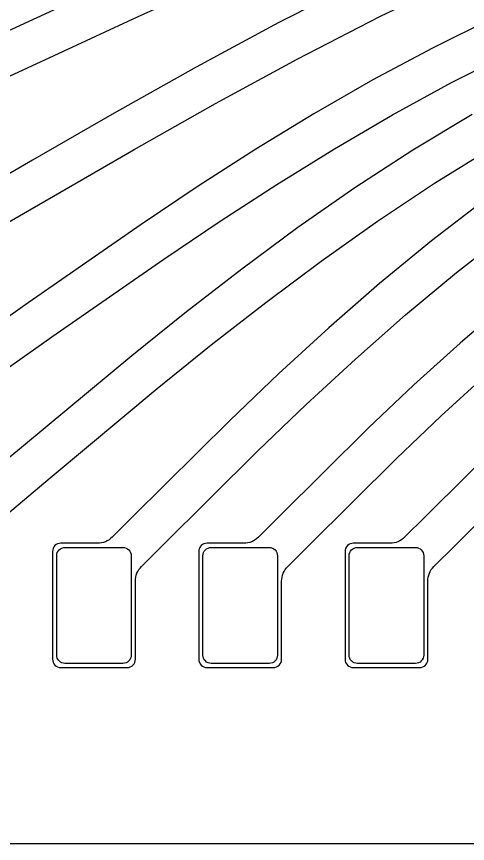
# Model space of a CAD drawing. Header units: millimetres. Extents: x 0 to 17.1, y 0 to 7.7.
# Drawn here: x 1.089 to 2.177, y 0 to 1.996 of the extents above; entities that cross this region are included whole.
import ezdxf

# ---------------------------------------------------------------- set-up
doc = ezdxf.new("R2010")
doc.units = ezdxf.units.MM
doc.header["$MEASUREMENT"] = 0
doc.layers.add('Insulation', color=112, linetype='Continuous')
doc.layers.add('Metal', color=52, linetype='Continuous')

msp = doc.modelspace()

# ---------------------------------------------------------------- linework, layer by layer
at = {"layer": 'Insulation'}
msp.add_lwpolyline([(6.5137, 7.65), (3.3444, 7.65), (0.2, 7.65, 0.414214), (0, 7.45), (0, 4.8944), (0, 0.2, 0.414214), (0.2, 0), (3.3444, 0), (5.5444, 0), (6.5137, 0)], format="xyb", dxfattribs=at)
for points in [[(1.2055, 0.4345, -0.414214), (1.1855, 0.4545), (1.1855, 0.6945, -0.414214), (1.2055, 0.7145), (1.3455, 0.7145, -0.414214), (1.3655, 0.6945), (1.3655, 0.4545, -0.414214), (1.3455, 0.4345)], [(1.5585, 0.4345, -0.414214), (1.5385, 0.4545), (1.5385, 0.6945, -0.414214), (1.5585, 0.7145), (1.6985, 0.7145, -0.414214), (1.7185, 0.6945), (1.7185, 0.4545, -0.414214), (1.6985, 0.4345)], [(1.9115, 0.4345, -0.414214), (1.8915, 0.4545), (1.8915, 0.6945, -0.414214), (1.9115, 0.7145), (2.0515, 0.7145, -0.414214), (2.0715, 0.6945), (2.0715, 0.4545, -0.414214), (2.0515, 0.4345)]]:
    msp.add_lwpolyline(points, format="xyb", close=True, dxfattribs=at)
at = {"layer": 'Metal'}
for points in [[(2.3708, 2.4968), (2.1611, 2.4271), (1.9535, 2.3501), (1.7476, 2.2669), (1.5432, 2.1784), (1.34, 2.0863), (1.1373, 1.9922), (1.0766, 1.9639, -0.335635), (1.0176, 1.9766, 0.2181), (1.0025, 1.9835), (0.7425, 1.9835, 0.414214), (0.7225, 1.9635), (0.7225, 1.8035, 0.414214), (0.7425, 1.7835), (1.0025, 1.7835, 0.384365), (1.0224, 1.8014, -0.263745), (1.051, 1.8416), (1.1796, 1.9016), (1.3806, 1.995), (1.5823, 2.0867), (1.7849, 2.1753), (1.989, 2.2594), (2.1948, 2.338)], [(2.3334, 2.2684), (2.1268, 2.1797), (1.9229, 2.0836), (1.7216, 1.9811), (1.5223, 1.8735), (1.3244, 1.7621), (1.1274, 1.6488), (1.075, 1.6186, -0.328707), (1.0161, 1.6252, 0.188881), (1.0025, 1.6305), (0.7425, 1.6305, 0.414214), (0.7225, 1.6105), (0.7225, 1.4505, 0.414214), (0.7425, 1.4305), (1.0025, 1.4305, 0.386022), (1.0224, 1.4486, -0.242068), (1.0472, 1.487), (1.1774, 1.5622), (1.3727, 1.6746), (1.5687, 1.7853), (1.7661, 1.8928), (1.9655, 1.9959), (2.1672, 2.0933), (2.3715, 2.1844)], [(2.2384, 1.9913), (2.0923, 1.9196), (1.9483, 1.8427), (1.8062, 1.7611), (1.666, 1.6753), (1.5272, 1.586), (1.3896, 1.4938), (1.1167, 1.3045), (1.0721, 1.2733, -0.319242)], [(2.1881, 1.7592), (2.0453, 1.6732), (1.9052, 1.582), (1.7675, 1.4862), (1.6321, 1.3862), (1.4986, 1.2827), (1.3666, 1.1765), (1.1053, 0.9592), (1.0678, 0.9278, -0.307253)], [(2.2186, 1.552), (2.0903, 1.4542), (1.965, 1.3515), (1.8423, 1.2446), (1.722, 1.1342), (1.6035, 1.0209), (1.3696, 0.7894), (1.3194, 0.7391, -0.198912), (1.2841, 0.7245), (1.1955, 0.7245, 0.414214), (1.1755, 0.7045), (1.1755, 0.4445, 0.414214), (1.1955, 0.4245), (1.3555, 0.4245, 0.414214), (1.3755, 0.4445), (1.3755, 0.6331, -0.198912), (1.3901, 0.6684), (1.4404, 0.7186), (1.6711, 0.9473), (1.788, 1.0594), (1.9067, 1.169), (2.0275, 1.2753), (2.1509, 1.3779), (2.2771, 1.476)], [(2.2729, 1.3043), (2.1593, 1.2075), (2.048, 1.1067), (1.9385, 1.0027), (1.7226, 0.7894), (1.6724, 0.7391, -0.198912), (1.6371, 0.7245), (1.5485, 0.7245, 0.414214), (1.5285, 0.7045), (1.5285, 0.4445, 0.414214), (1.5485, 0.4245), (1.7085, 0.4245, 0.414214), (1.7285, 0.4445), (1.7285, 0.6331, -0.198912), (1.7431, 0.6684), (1.7934, 0.7186), (2.006, 0.929), (2.1138, 1.0317), (2.2233, 1.1315)], [(2.2744, 0.986), (2.0756, 0.7894), (2.0254, 0.7391, -0.198912), (1.9901, 0.7245), (1.9015, 0.7245, 0.414214), (1.8815, 0.7045), (1.8815, 0.4445, 0.414214), (1.9015, 0.4245), (2.0615, 0.4245, 0.414214), (2.0815, 0.4445), (2.0815, 0.6331, -0.198912), (2.0961, 0.6684), (2.1464, 0.7186), (2.3419, 0.9123)]]:
    msp.add_lwpolyline(points, format="xyb", dxfattribs=at)
for points in [[(1.0434, 1.1311), (1.1741, 1.2226), (1.4441, 1.41), (1.5801, 1.5015), (1.7173, 1.5905), (1.856, 1.6763), (1.9963, 1.7583), (2.1385, 1.836), (2.2828, 1.9091)], [(1.0398, 0.7737), (1.1695, 0.8826), (1.4279, 1.0976), (1.5583, 1.2029), (1.6902, 1.3057), (1.8239, 1.4055), (1.9597, 1.5015), (2.0979, 1.5933), (2.2386, 1.6804)]]:
    msp.add_lwpolyline(points, dxfattribs=at)

doc.saveas('drawing.dxf')
